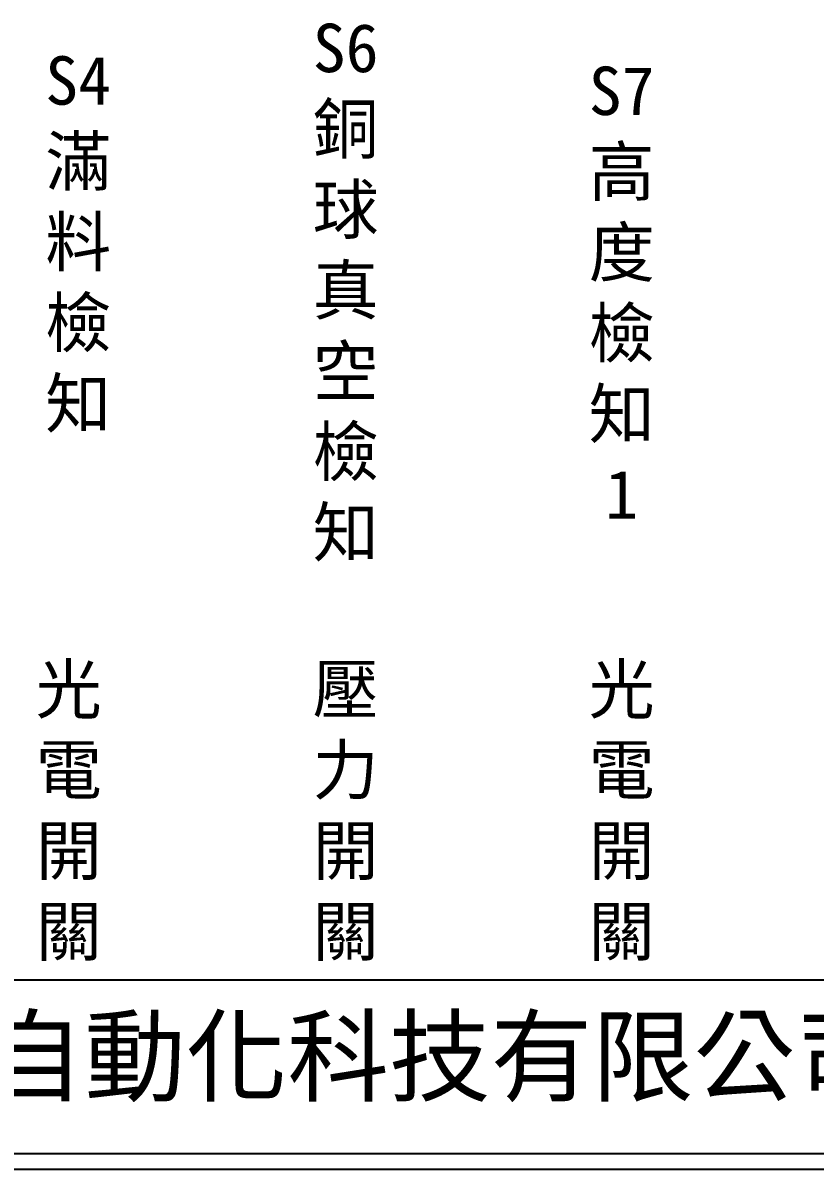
# Model space of a CAD drawing. Extents: x 325 to 612, y 3 to 207.
# Drawn here: x 383.5 to 447.4, y 3 to 95.3 of the extents above; entities that cross this region are included whole.
import ezdxf

# ---------------------------------------------------------------- set-up
doc = ezdxf.new("R2010")
doc.units = 0
doc.layers.add('圖框層', color=7, linetype='CONTINUOUS')
doc.layers.add('標尺寸層', color=3, linetype='CONTINUOUS')
doc.styles.add('CNS', font='romanc.shx', dxfattribs={"bigfont": 'chineset.shx'})
doc.styles.add('STSL', font='KAIU.TTF')

msp = doc.modelspace()

# ---------------------------------------------------------------- linework, layer by layer
at = {"layer": '圖框層', "color": 7}
for p, q in [((326.569, 18.25), (611.07, 18.25)), ((326.569, 4.25), (611.07, 4.25)), ((325.319, 3), (612.319, 3))]:
    msp.add_line(p, q, dxfattribs=at)

# ---------------------------------------------------------------- texts
at = {"layer": '圖框層', "color": 4, "style": 'STSL'}
msp.add_text('泓陞自動化科技有限公司', height=6, dxfattribs=at).set_placement((363.923, 9.076))
at = {"layer": '標尺寸層', "color": 7, "char_height": 3.9, "width": 4.96081, "attachment_point": 5, "style": 'CNS'}
for s, insert in [('{\\fDFKai-SB|b0|i0|c136|p65;S6銅球真空檢知}', (409.535, 73.584)), ('{\\fDFKai-SB|b0|i0|c136|p65;S4滿料檢知}', (387.982, 77.465)), ('{\\fDFKai-SB|b0|i0|c136|p65;S7高度檢知1}', (431.777, 73.584)), ('{\\fDFKai-SB|b0|i0|c136|p65;光電開關}', (387.225, 31.684)), ('{\\fDFKai-SB|b0|i0|c136|p65;壓力開關}', (409.535, 31.684)), ('{\\fDFKai-SB|b0|i0|c136|p65;光電開關}', (431.777, 31.684))]:
    msp.add_mtext(s, dxfattribs=dict(at, insert=insert))

doc.saveas('drawing.dxf')
